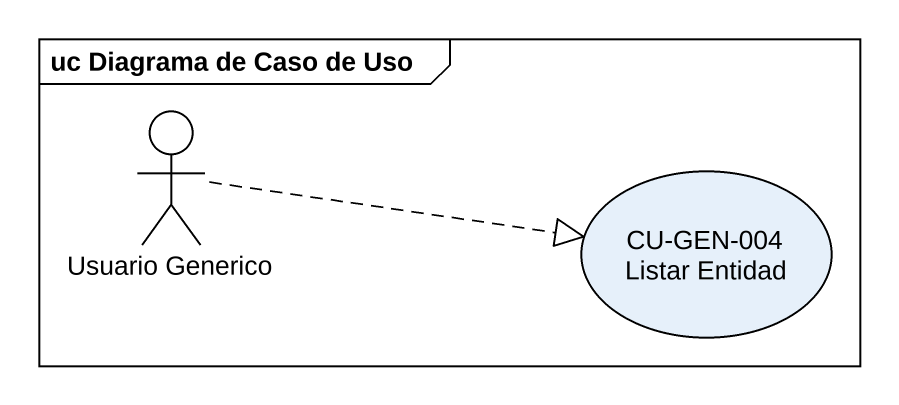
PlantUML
@startuml
mainframe uc Diagrama de Caso de Uso
actor "Usuario Generico" as Usuario_Generico
usecase "CU-GEN-004 Listar Entidad" as CU_GEN_004_Listar_Entidad
Usuario_Generico .right.|> CU_GEN_004_Listar_Entidad
@enduml
